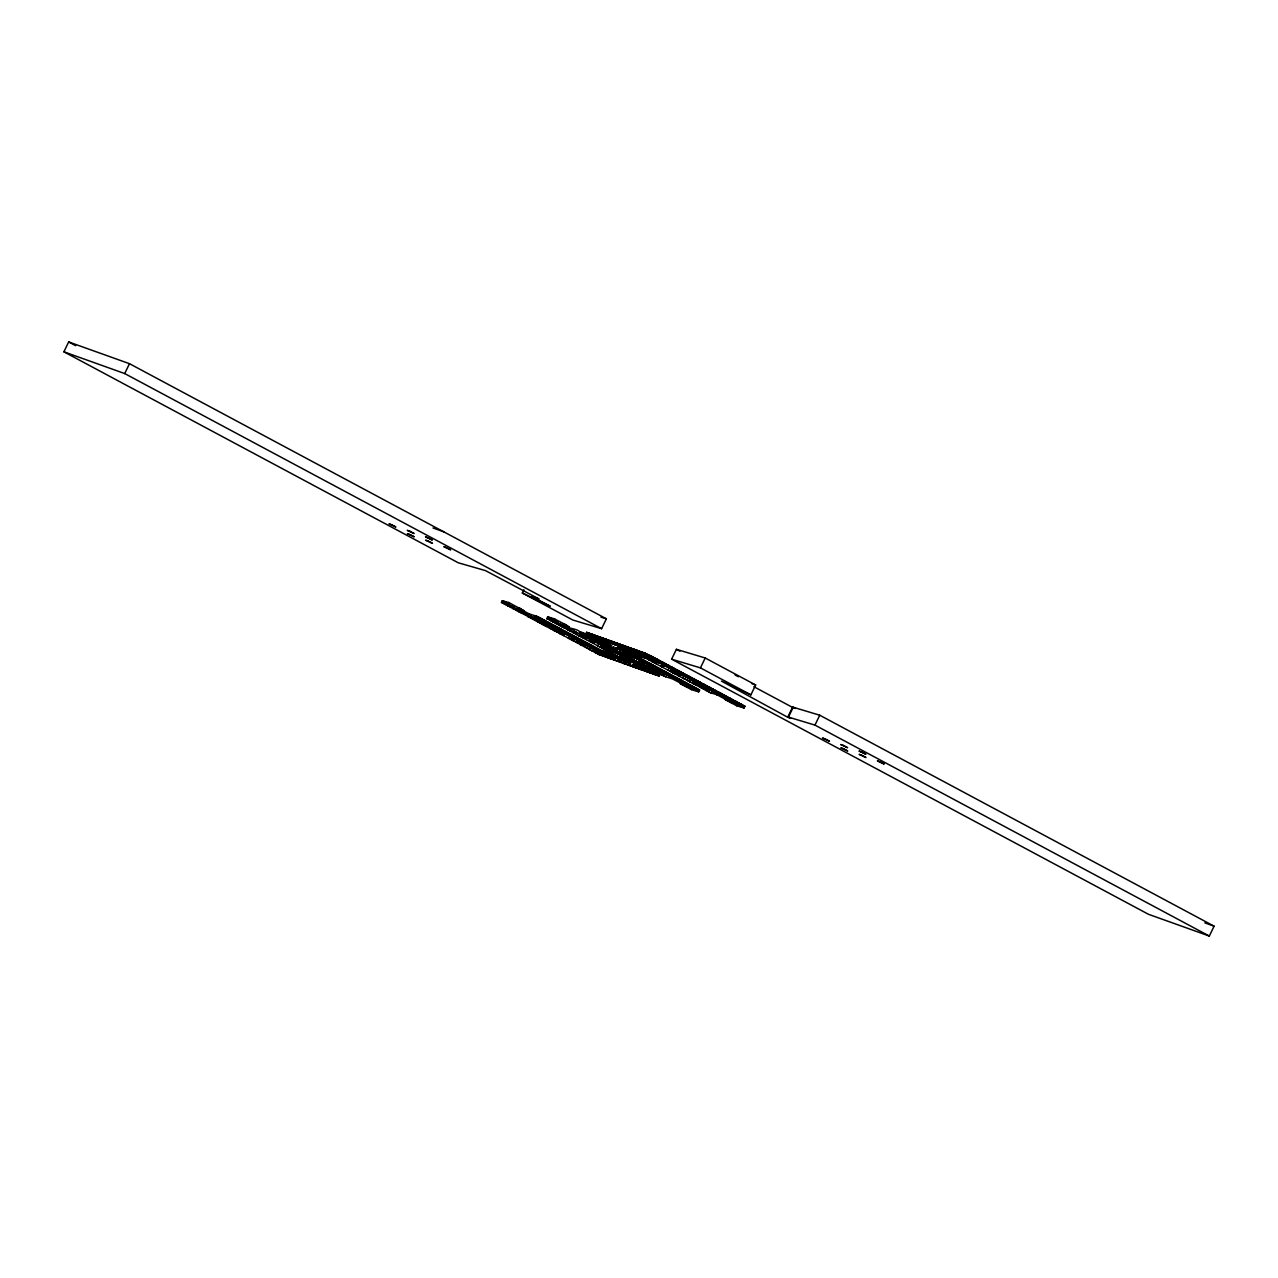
<?xml version="1.0" encoding="UTF-8"?>
<svg xmlns="http://www.w3.org/2000/svg" width="1278" height="1278" viewBox="0 0 1278 1278"><rect width="100%" height="100%" fill="white"/><g stroke="black" fill="none" stroke-linecap="round" stroke-linejoin="round"><path stroke-width="1.5" d="M522.335 593.008L550.243 606.251L531.904 596.427L539.044 598.983L485.512 570.627L458.259 562.783L63.9 351.817L68.677 341.945L129.477 363.687L606.379 618.808L601.603 628.68L572.784 620.006L522.335 593.008L523.916 589.717M63.9 351.817L124.701 373.559L129.477 363.687M502.302 600.66L506.184 602.561L505.225 602.21L504.379 603.951L505.337 604.302L501.471 602.401L502.302 600.66L503.276 600.995M512.015 605.676L511.168 607.417L508.74 606.299L507.286 605.516L509.315 602.689L508.309 604.462L502.158 602.593L502.989 600.852M501.471 602.401L502.43 602.737L503.181 600.916L509.155 602.721M503.883 603.52L504.73 601.778M504.379 603.951L505.832 604.734L506.679 602.992M505.832 604.734L506.791 605.085L507.638 603.344L509.091 604.111M508.74 606.299L509.587 604.558M516.871 608.44L516.024 610.181L516.983 610.533L513.117 608.632L513.948 606.89M516.024 610.181L518.453 611.315L519.763 608.488L521.36 609.063L520.529 610.804L518.916 610.245M521.36 609.063L520.338 608.52L519.491 610.261L520.529 610.804M602.321 652.93L603.152 651.189L604.606 651.956L603.775 653.697L604.734 654.048L601.347 652.579L602.194 650.837L603.647 651.62L537.639 616.651L528.948 613.791L527.67 616.427L528.645 616.763L518.932 611.747L519.779 610.005M520.402 612.529L521.232 610.788M521.36 612.865L522.654 610.261L523.884 610.708L523.037 612.45L521.807 612.002M527.67 616.427L530.098 617.546L530.945 615.804M538.214 619.702L537.383 621.443L534.955 620.309L530.594 617.977L531.424 616.236M533.006 619.095L533.853 617.354M523.037 612.45L516.759 609.462L528.118 615.533L534.603 617.498L535.434 615.756M534.603 617.498L535.69 615.772M534.843 617.514L535.833 618.041L536.68 616.3M534.955 620.309L535.801 618.568M535.833 618.041L536.808 618.392L537.639 616.651M537.287 618.824L538.134 617.082L539.092 617.434L538.262 619.175L537.287 618.824L541.169 620.725L542.016 618.983L541.041 618.648M538.741 619.606L539.588 617.865M537.383 621.443L536.409 621.092L537.862 621.875L538.709 620.134M539.715 619.958L540.562 618.201M544.045 622.817L543.198 624.559L540.786 623.424L539.332 622.658L540.163 620.916M539.332 622.658L540.29 622.993L541.137 621.252M541.169 620.725L540.211 620.389L541.664 621.156L542.511 619.415M540.786 623.424L541.616 621.683M541.664 621.156L542.623 621.507L543.469 619.766M545.994 624.031L545.147 625.773L546.121 626.108L542.239 624.207L543.086 622.466M552.703 624.878L553.662 625.214L552.815 626.955L548.949 625.054L549.78 623.313L550.754 623.664L549.907 625.405L546.025 623.504L546.872 621.763L547.831 622.098L547 623.84L543.118 621.939L544.077 622.29L544.923 620.549L543.965 620.197M544.572 622.721L545.418 620.98M546.824 618.616L547.671 616.875L548.629 617.226L547.783 618.967L546.824 618.616L550.706 620.517L551.537 618.776L547.671 616.875M545.546 623.073L546.377 621.332M547.591 618.792L548.438 617.05L554.396 618.856L553.55 620.597L547.783 618.967M544.652 625.341L545.498 623.584M548.278 619.399L549.125 617.657M545.147 625.773L546.601 626.539L547.447 624.798M547.479 624.271L548.326 622.53M554.956 620.773L553.486 619.99L552.655 621.731L553.614 622.082L549.732 620.181L550.578 618.44L551.537 618.776M548.454 624.622L549.3 622.881M548.502 625.453L549.955 623.92L549.109 625.661L547.575 624.958L549.109 625.661M550.403 625.837L551.233 624.095M553.039 620.309L554.572 618.824L553.55 620.597M546.601 626.539L549.524 628.105L550.355 626.364M551.361 626.188L552.208 624.447M555.69 629.048L554.86 630.789L550.978 628.888L551.936 629.223L552.783 627.482M552.655 621.731L555.067 622.865L555.914 621.108L557.368 621.891L556.409 621.555L555.563 623.297L559.444 625.198L560.275 623.456M552.815 626.955L551.856 626.619L553.31 627.402L554.157 625.645M553.31 627.402L554.269 627.738L555.115 625.996M557.639 630.262L556.793 632.003L557.767 632.338L553.885 630.437L554.732 628.696M557.016 624.063L557.863 622.322M554.364 630.358L562.08 633.121L552.911 629.575L554.364 630.358L555.211 628.616M564.349 631.108L565.307 631.444L564.477 633.185L560.595 631.284L561.441 629.543L562.4 629.894L561.553 631.636L557.687 629.734L558.518 627.993L559.492 628.329L558.646 630.07L554.764 628.169L555.738 628.52L556.569 626.779L555.611 626.428M556.218 628.952L557.064 627.21M556.313 631.572L557.144 629.83M557.192 629.303L558.023 627.562M559.444 625.198L558.47 624.846L559.924 625.629L560.77 623.888M559.141 630.517L559.972 628.776M560.099 630.853L560.946 629.111M556.793 632.003L559.221 633.121L560.068 631.38M566.106 626.571L565.148 626.22L564.301 627.961L565.259 628.313L561.393 626.412L562.352 626.747L563.199 625.006M564.429 633.712L563.582 635.454L561.17 634.335L559.716 633.553L560.547 631.811M564.157 626.364L565.004 624.622L566.617 625.198L565.771 626.939L564.157 626.364L568.295 628.568L569.125 626.827L562.847 623.856C565.291 629.367 581.602 628.201 579.845 633.616L573.359 631.667L562 625.597L562.927 625.932M553.725 620.565L564.397 626.268L565.243 624.527L566.617 625.198M564.397 626.268L565.579 624.654M561.17 634.335L562.016 632.594M562.048 632.067L562.895 630.326M563.007 632.418L563.854 630.677M562.128 634.687L562.975 632.945M564.301 627.961L566.713 629.096L567.56 627.354L569.014 628.121L568.055 627.786L567.208 629.527L571.09 631.428L570.116 631.076L570.962 629.335M564.477 633.185L563.502 632.85L564.956 633.632L565.803 631.891M564.956 633.632L565.93 633.968L566.761 632.227M566.41 634.399L567.256 632.658L568.231 633.009L567.384 634.751L566.41 634.399L570.292 636.316L571.138 634.559L570.164 634.223L569.333 635.965L573.199 637.866L574.046 636.124L573.087 635.773M568.662 630.31L569.509 628.568M569.637 630.645L570.467 628.904L571.937 629.687M567.879 635.182L568.71 633.441M568.838 635.533L569.684 633.792M572.209 638.041L571.362 639.783L572.32 640.134L568.454 638.233L569.285 636.492M570.787 636.748L571.633 635.006M573.359 631.667L574.205 629.926M570.867 639.351L571.713 637.61M571.745 637.083L572.592 635.342M576.793 632.45L575.947 634.192L576.921 634.543L573.039 632.642L573.998 632.977L574.844 631.236M573.199 637.866L572.24 637.514L573.694 638.297L574.541 636.556M571.362 639.783L572.816 640.566L573.662 638.824M573.694 638.297L574.669 638.649L575.499 636.907M572.816 640.566L573.79 640.917L574.621 639.176M584.733 642.003L585.691 642.355L584.861 644.096L580.979 642.195L581.825 640.454L582.784 640.805L581.937 642.546L578.071 640.629L578.902 638.888L579.877 639.24L579.03 640.981L575.148 639.08L576.122 639.431L576.969 637.69L575.995 637.339M573.79 640.917L575.723 642.131L576.57 640.39M576.618 639.863L577.448 638.121M591.347 640.246L590.516 641.987L591.474 642.339L578.854 635.757L579.701 634.016M576.202 642.035L585.388 645.582L576.202 642.035L577.049 640.294M577.576 640.198L578.423 638.457M579.845 633.616L581.202 634.271L582.033 632.53L583.008 632.866L584.461 633.648L583.615 635.39L582.656 635.038L586.538 636.955L587.369 635.214L586.41 634.862L585.564 636.604L589.446 638.505L590.292 636.764L589.318 636.412L588.471 638.153L589.446 638.505M581.282 636.875L582.129 635.134M581.202 634.271L582.161 634.607L583.008 632.866M579.525 641.412L580.372 639.671M580.484 641.764L581.33 640.022M584.11 635.821L584.957 634.08L590.116 636.364L589.158 636.029L590.452 633.664L591.41 634.016L590.58 635.757L589.605 635.406M590.644 647.738L589.797 649.48L587.385 648.361L580.1 644.463L580.947 642.722M583.231 638.089L584.078 636.348M588.04 633.073L587.081 632.722L586.235 634.463L587.209 634.815L585.739 634.032L586.586 632.29L589.973 633.76L589.126 635.501L588.168 635.15L589.014 633.409L589.973 633.76M585.068 636.172L585.915 634.431M584.19 638.441L585.036 636.7M582.433 642.978L583.279 641.236M585.739 634.032L586.714 634.383L587.56 632.642M583.407 643.313L584.238 641.572M586.139 639.655L586.985 637.914M587.017 637.387L587.864 635.645L593.024 637.93L592.065 637.578M583.918 644.799L584.765 643.058L586.219 643.84M589.477 633.329L588.519 632.977L587.672 634.719L588.647 635.07L589.477 633.329L591.906 634.447M586.73 635.741L589.813 636.859L588.966 638.601L579.797 635.054L587.513 637.818L588.359 636.077L595.947 639.479L594.973 639.144M588.663 635.597L589.493 633.84L590.963 634.623L589.989 634.287M587.992 637.722L588.823 635.981M584.861 644.096L583.886 643.761L585.34 644.527L586.187 642.786M590.947 634.112L590.101 635.853L591.059 636.188L588.647 635.07M585.436 647.147L586.283 645.406M585.34 644.527L586.314 644.879L587.161 643.138M590.612 636.795L591.442 635.054M587.513 637.818L589.941 638.936L590.771 637.195M592.385 634.367L591.538 636.109L593.966 637.227L594.925 637.578L595.772 635.837L592.385 634.367L593.343 634.703L592.497 636.444M591.299 639.447L590.452 641.189L588.918 640.47L590.372 638.952M589.845 640.965L590.676 639.224M591.57 637.147L592.864 634.799L593.839 635.134M593.471 646.684L594.43 647.035L593.599 648.777L589.717 646.876L590.564 645.134L591.522 645.47L590.676 647.211L586.81 645.31L587.768 645.662L588.615 643.92L587.64 643.569M589.941 638.936L590.899 639.288L591.746 637.546M588.263 646.093L589.094 644.352M587.385 648.361L588.215 646.62M593.471 636.795L594.302 635.054L595.276 635.39L594.43 637.131L593.471 636.795L596.858 638.265M589.222 646.428L590.069 644.687M601.634 640.518L600.804 642.259L601.762 642.594L595.149 639.527L596.107 639.879L595.26 641.62L591.394 639.719L592.353 640.07L593.2 638.329M593.966 637.227L594.797 635.486M592.848 640.502L593.695 638.76L598.855 641.045L597.88 640.693L599.622 637.211L598.168 636.428L597.321 638.169L600.708 639.639M594.781 640.693L594.558 642.658L593.008 641.939L593.855 640.198M593.807 640.837L594.653 639.096M595.404 637.482L596.235 635.741L597.209 636.093L596.363 637.834L595.404 637.482L598.791 638.952M590.516 641.987L592.928 643.106L593.775 641.364M594.478 640.406L593.008 641.939M589.797 649.48L588.838 649.144L590.292 649.911L591.139 648.17M591.171 647.642L592.018 645.901M595.883 637.914L596.73 636.172L597.689 636.524M592.129 647.994L592.976 646.253M595.26 641.62L594.302 641.284L595.756 642.051L596.602 640.31M597.816 638.601L598.663 636.859L599.622 637.211M600.596 637.562L601.555 637.898L599.142 636.779L598.296 638.521L597.321 638.169M596.475 650.853L595.628 652.595L591.746 650.694L592.72 651.045L593.551 649.304M595.756 642.051L596.73 642.403L597.561 640.661M593.599 648.777L592.625 648.425L594.078 649.208L594.925 647.467M597.209 642.834L598.056 641.093L599.031 641.444L598.184 643.185L597.209 642.834L601.091 644.735L601.938 642.994L600.964 642.658L600.133 644.4L603.999 646.301L604.845 644.559L603.887 644.208L610.501 647.275L609.542 646.924L610.373 645.182M593.2 651.476L594.046 649.735M599.254 638.856L600.101 637.115L601.059 637.466L603.488 638.585L602.641 640.326L599.254 638.856L600.229 639.208L601.059 637.466M594.078 649.208L595.053 649.543L595.899 647.802M598.679 643.617L599.51 641.875L604.67 644.16L603.711 643.808M598.408 652.068L597.577 653.809L598.535 654.16L594.653 652.259L595.5 650.518M592.928 643.106L597.784 645.885L598.631 644.144L597.737 643.617M602.641 640.326L601.187 639.559L602.034 637.818L605.421 639.288L604.446 638.936M600.309 641.828L601.155 640.086M602.689 651.269L601.842 653.01L602.801 653.362L595.548 649.991L596.506 650.326L597.353 648.585L596.379 648.25M599.638 643.952L600.484 642.211M601.682 639.99L602.529 638.249L603.488 638.585M597.002 650.758L597.832 649.016M601.187 639.559L602.162 639.895L602.992 638.153M597.96 651.109L598.807 649.368M597.082 653.377L597.928 651.636M603.967 646.828L603.12 648.569L599.254 646.668L600.213 647.003L601.059 645.262M600.708 647.435L601.539 645.694M601.587 645.166L602.433 643.425L607.593 645.709L608.44 643.968M604.925 638.84L603.967 638.505L603.12 640.246L604.079 640.582L604.925 638.84L607.354 639.974L606.507 641.716L605.532 641.364L606.379 639.623M603.216 643.377L604.063 641.636M599.414 651.892L600.261 650.151M602.545 645.518L603.392 643.777M606.012 641.284L606.858 639.543L605.884 639.192L605.053 640.933L608.44 642.403L607.465 642.051M597.577 653.809L599.031 654.592L599.877 652.85M600.388 652.227L601.219 650.486M605.916 648.042L605.069 649.783L606.044 650.119L602.162 648.218L603.008 646.476M605.165 644.591L606.012 642.85M601.315 653.106L600.468 654.847L599.51 654.496L602.896 655.965L603.727 654.224M603.999 646.301L603.04 645.949L604.494 646.732L605.341 644.991M607.945 641.971L608.791 640.23L607.817 639.879L606.986 641.62L610.373 643.09M604.494 646.732L605.468 647.067L606.299 645.326M604.127 651.524L603.28 653.266L606.667 654.735L605.692 654.4L606.539 652.643L604.127 651.524L605.58 652.307M608.903 642.307L609.75 640.566L610.724 640.917L609.878 642.658L608.903 642.307L612.29 643.777L613.136 642.035L611.683 641.268L610.836 643.01L614.223 644.479M604.238 653.617L605.085 651.876M618.28 651.604L619.239 651.956L612.625 648.889L613.584 649.224L612.737 650.965L610.325 649.847L608.871 649.064L609.702 647.323L610.676 647.674L609.83 649.416L605.948 647.515L606.922 647.85L607.753 646.109L606.794 645.773L613.408 648.825L614.255 647.083M609.398 642.754L610.245 641.013L611.203 641.348M607.593 655.614L606.746 657.355L605.788 657.004L603.36 655.886L604.206 654.144M608.088 646.157L608.919 644.416M607.401 648.281L608.248 646.54M607.625 655.087L608.472 653.346L606.044 652.211L605.213 653.953L608.6 655.422L609.43 653.681L607.977 652.914L607.146 654.655L610.533 656.125M608.376 648.633L609.223 646.892M605.069 649.783L607.497 650.901L608.344 649.16M606.171 654.304L607.018 652.563M611.331 643.441L612.178 641.7L613.136 642.035M611.747 651.157L610.9 652.898L611.858 653.234L607.993 651.333L608.823 649.591M613.264 644.128L614.111 642.387L615.069 642.738L612.641 641.604L611.811 643.345L610.836 643.01M612.769 643.697L613.616 641.955L614.574 642.291L617.002 643.425L616.156 645.166L612.769 643.697L613.728 644.032L614.574 642.291M610.325 649.847L611.156 648.106L616.331 650.39L615.357 650.039M608.951 653.25L608.104 654.991L607.146 654.655M609.446 652.115L610.277 650.374M608.072 655.518L607.226 657.259L610.612 658.729L611.459 656.988M610.405 652.467L611.251 650.71M611.283 650.198L612.13 648.441M610.996 656.029L611.97 656.381L612.801 654.64L615.229 655.758L613.775 654.975L612.929 656.716L614.383 657.499L613.424 657.148L610.996 656.029L611.842 654.288L613.296 655.071L612.45 656.812L611.491 656.461L609.063 655.342L609.91 653.601L611.363 654.368L609.91 653.601M613.296 646.748L612.45 648.489L613.408 648.825M614.702 644.384L615.549 642.642L618.935 644.112L617.961 643.761L617.114 645.502L618.089 645.853L614.702 644.384L616.156 645.166M609.558 655.774L610.405 654.032L607.977 652.914M615.197 644.815L616.028 643.074L617.002 643.425M615.661 644.735L616.507 642.994M612.274 651.061L603.088 647.515L613.232 651.397L614.079 649.655M610.9 652.898L612.354 653.665L613.2 651.924M614.878 649.607L615.708 647.866M613.232 651.397L614.191 651.748L615.038 650.007M611.922 656.908L611.092 658.649L614.478 660.119L615.309 658.362M618.44 643.681L617.466 643.329L616.635 645.071L617.593 645.422L618.44 643.681L620.852 644.799M612.05 658.985L612.897 657.243M619.526 646.109L620.373 644.368L619.399 644.016L618.568 645.757L621.955 647.227L620.98 646.892L621.827 645.15L622.785 645.486M613.424 657.148L614.271 655.406M619.415 652.339L618.568 654.08L614.686 652.179L615.661 652.531L616.491 650.79L615.533 650.438L622.146 653.505L622.993 651.764M619.99 655.39L619.143 657.132L613.807 654.448L614.782 654.799L615.613 653.058M616.811 650.821L617.657 649.08M619.015 646.732L618.169 648.473L616.236 647.77L617.705 648.553L618.536 646.812M612.929 656.716L613.887 657.068L614.734 655.326L617.162 656.445M616.14 652.962L616.986 651.221M622.035 649.847L618.648 648.377L619.495 646.636M614.351 658.026L613.504 659.767L614.478 660.119M617.705 648.553L618.664 648.904L619.51 647.163M617.114 653.314L617.961 651.572M620.453 646.987L619.606 648.729L618.648 648.377M621.459 646.796L622.306 645.055L621.332 644.719L620.485 646.46L623.872 647.93M616.188 656.093L615.357 657.851L616.316 658.186L613.887 657.068M620.054 657.483L619.207 659.224L620.181 659.576L616.795 658.106L617.625 656.365L615.708 655.662L614.862 657.403L615.82 657.755L617.562 654.272M627.849 654.528L627.019 656.285L627.977 656.62L621.364 653.553L622.322 653.905L621.475 655.646L617.609 653.745L618.44 652.004M623.872 649.496L623.025 651.237L619.159 649.336L620.118 649.687L620.964 647.93M620.613 650.119L621.459 648.377M619.734 652.387L620.565 650.646M621.06 649.496L621.907 647.754M622.418 647.147L623.265 645.406L624.223 645.741L623.392 647.483L622.418 647.147L625.805 648.617M619.063 654.528L619.894 652.77L625.07 655.071L625.9 653.33M618.121 656.796L617.274 658.537L618.248 658.873L615.82 657.755M617.753 658.442L618.6 656.7L620.597 657.914L619.638 657.563L620.469 655.822M621.571 650.454L622.881 648.106M620.022 654.863L620.868 653.122M621.539 649.416L620.581 649.064L623.968 650.534L622.514 649.751L623.344 648.01M615.916 660.375L614.942 660.023L617.37 661.141L618.217 659.4M619.686 659.129L620.533 657.387L619.558 657.052L618.728 658.793L621.14 659.911L622.114 660.263L622.945 658.521M618.68 659.32L617.833 661.061L616.875 660.71L620.261 662.18M624.351 647.834L625.198 646.093L626.156 646.444L625.309 648.186L624.351 647.834L627.738 649.304L628.584 647.563L627.131 646.78L626.284 648.521L629.671 649.991L630.517 648.25L627.131 646.78M619.175 659.752L618.328 661.493L617.37 661.141M624.846 648.265L625.693 646.524L626.651 646.876M623.025 651.237L622.066 650.885L623.52 651.668L624.367 649.927L626.779 651.061L625.948 652.802L624.974 652.451L628.856 654.352L630.597 650.869M621.475 655.646L620.517 655.294L621.971 656.077L622.817 654.336M624.031 660.95L620.645 659.48L621.491 657.739L622.466 658.09M623.52 651.668L624.495 652.02L625.773 649.144M624.431 650.454L625.405 650.79L626.252 649.048M621.14 659.911L621.987 658.17L619.558 657.052M621.971 656.077L622.929 656.429L623.776 654.687M622.897 656.956L621.619 659.831L620.645 659.48M624.942 652.978L624.095 654.719L625.07 655.071M626.779 648.952L627.61 647.211L628.584 647.563M624.926 650.885L625.9 651.221L626.731 649.48M627.402 661.892L626.444 661.557L629.83 663.026L622.546 659.129L623.392 657.387M624.575 654.624L632.29 657.387L623.121 653.857L624.575 654.624L625.421 652.882M627.21 649.4L626.364 651.141L630.725 652.946L631.683 653.298L632.53 651.556M628.089 647.131L627.242 648.873L626.284 648.521M619.766 661.748L618.808 661.397L621.22 662.531L622.066 660.79M625.964 661.637L622.578 660.167L623.424 658.426M634.639 657.994L633.808 659.736L627.178 656.668L628.153 657.02L627.306 658.761L623.424 656.86L624.399 657.196L625.23 655.454L624.271 655.119L630.885 658.186L629.926 657.835L630.773 656.093M628.217 649.208L629.048 647.467L630.022 647.818L632.434 648.936L631.604 650.678L628.217 649.208L629.175 649.559L630.022 647.818M626.428 653.234L627.274 651.492M624.878 657.643L625.725 655.886M628.696 649.655L629.543 647.914L630.517 648.25M623.999 659.911L624.846 658.154M627.402 653.569L628.249 651.828M627.897 662.323L624.511 660.854L625.805 658.505M625.853 657.978L626.683 656.237M637.466 656.94L638.441 657.291L637.594 659.033L633.712 657.132L634.559 655.39L635.517 655.726L634.687 657.467L630.805 655.566L631.651 653.825L632.61 654.176L631.763 655.918L627.897 654.016L629.623 650.518M630.15 649.911L630.981 648.17L634.367 649.639L633.409 649.288L632.562 651.029L633.537 651.381L630.15 649.911L631.604 650.678M625.006 661.301L625.853 659.56L624.383 658.777L623.552 660.518L622.578 660.167M629.255 652.179L630.102 650.438M623.153 663.218L624.127 663.57L624.958 661.828M630.629 650.342L631.476 648.601L632.434 648.936M631.108 650.246L631.955 648.505M629.351 654.783L630.198 653.042L631.156 653.393L699.593 690.008L698.746 691.749C696.622 692.261 700.727 687.756 698.012 691.622L691.526 689.673L680.168 683.602L686.446 686.574L687.292 684.832M634.463 652.243L633.616 653.985L632.642 653.649L630.23 652.515L631.076 650.774M625.932 662.164L625.086 663.905L626.06 664.256L626.891 662.515M624.591 663.474L625.565 663.825L626.412 662.084M627.306 658.761L626.332 658.41L627.802 659.192L628.632 657.451M630.31 655.135L631.156 653.393M629.431 657.403L630.278 655.662M627.802 659.192L628.76 659.544L629.607 657.803M633.872 649.192L632.914 648.857L632.067 650.598L633.041 650.949L633.872 649.192L636.3 650.326M629.255 659.975L630.102 658.234L631.06 658.569L630.214 660.311L629.255 659.975L633.137 661.876L633.968 660.135M632.642 653.649L633.489 651.908M634.974 651.636L635.805 649.895L634.846 649.543L634 651.285L637.387 652.754L636.428 652.403L637.259 650.662L638.233 651.013M633.968 651.812L633.121 653.553L632.163 653.202L635.549 654.671L636.38 652.93M627.019 664.592L627.977 664.943L628.824 663.202M631.38 658.617L632.227 656.876M632.259 656.349L633.105 654.608M635.342 649.975L634.495 651.716L635.454 652.068L633.041 650.949M632.69 664.576L631.843 666.317L630.885 665.982L628.456 664.848L629.303 663.106M630.709 660.758L631.556 659.017L636.716 661.301L635.741 660.95M636.859 652.85L636.013 654.592L637.482 655.374L634.096 653.905L634.926 652.163M626.524 664.161L628.952 665.295L629.798 663.554M633.233 656.684L634.064 654.943M630.262 663.458L629.415 665.199L628.456 664.848M631.667 661.093L632.514 659.352M636.891 652.323L637.738 650.582L636.779 650.23L635.933 651.972L639.319 653.441M630.757 663.889L629.91 665.63L628.952 665.295M635.166 657.898L636.013 656.157M636.508 655.023L637.355 653.282M637.866 652.675L638.712 650.917L639.671 651.269L638.824 653.01L637.866 652.675L641.252 654.128M633.137 661.876L632.163 661.525L633.616 662.308L634.463 660.566L639.623 662.851L638.665 662.515L639.511 660.774M638.361 653.106L639.192 651.365L640.166 651.7M636.54 665.966L635.709 667.707L634.735 667.356L632.322 666.237L633.153 664.496M636.14 658.25L636.987 656.509M631.348 665.886L630.389 665.55L632.802 666.669L633.648 664.927M633.616 662.308L634.591 662.659L635.422 660.918M639.799 653.362L640.629 651.62L644.016 653.09L643.058 652.739L642.211 654.48L639.799 653.362L640.757 653.697L641.604 651.956M638.441 655.71L639.399 656.061L640.246 654.32M640.278 653.793L641.125 652.052L642.099 652.387L640.629 651.62M635.07 663.09L636.045 663.426L636.891 661.684L635.917 661.349L642.546 664.416L641.572 664.065L642.419 662.323M637.594 659.033L636.636 658.681L638.089 659.464L638.92 657.723M640.725 654.224L639.879 655.965L643.265 657.435L644.112 655.694M634.735 667.356L635.581 665.614M635.565 663.522L626.396 659.975L636.54 663.873L637.371 662.132M641.205 654.655L640.374 656.397L641.332 656.748L637.946 655.279M638.089 659.464L639.048 659.799L639.895 658.058M641.732 654.048L642.562 652.307L645.949 653.777L644.991 653.425L644.144 655.167L641.732 654.048L642.69 654.4L643.537 652.643M636.54 663.873L637.498 664.209L638.345 662.467M637.019 665.87L636.172 667.611L639.559 669.081L640.406 667.34M639.543 660.247L640.39 658.505L641.348 658.841L640.502 660.582L639.543 660.247L643.425 662.148L644.256 660.406L643.297 660.055M637.994 664.64L638.824 662.899L639.799 663.25L638.952 664.991L637.994 664.64L641.86 666.557L642.706 664.8L641.748 664.464L640.901 666.205L644.783 668.106L645.614 666.365L644.655 666.014L651.269 669.081L652.115 667.34M646.045 655.933L643.649 654.735L644.495 652.994L651.764 656.365L650.917 658.106L649.959 657.771L653.825 659.672L654.671 657.93L650.79 656.029L651.764 656.365M640.997 661.014L641.844 659.272M639.447 665.423L640.294 663.681L645.454 665.966L644.479 665.63M643.649 654.735L644.623 655.087L645.454 653.346M644.575 655.614L643.745 657.355L650.039 660.375L649.08 660.039L649.911 658.298M639.447 667.004L638.601 668.745L639.559 669.081M641.077 663.633L641.923 661.892M641.955 661.365L642.802 659.624M638.105 668.298L639.08 668.65L639.911 666.908M640.406 665.774L641.252 664.033M645.071 656.045L644.224 657.787L645.198 658.122L641.812 656.668M644.623 655.087L646.077 655.854L646.924 654.112M640.885 667.26L640.038 669.001L643.425 670.471L642.467 670.119L643.297 668.378M643.425 662.148L642.451 661.796L643.904 662.579L644.751 660.838M646.077 655.854L647.035 656.205L647.882 654.464M643.026 664.848L643.872 663.106M642.355 666.988L643.201 665.247L648.361 667.531L647.403 667.18M643.904 662.579L644.879 662.931L645.709 661.173M644 665.183L644.831 663.442M643.329 667.324L644.16 665.582M647.035 656.205L648.489 656.988L649.336 655.247M641.971 669.688L642.93 670.023L643.777 668.282M654.943 666.285L655.918 666.637L655.071 668.378L651.189 666.477L652.036 664.736L652.994 665.071L652.163 666.812L648.281 664.911L649.128 663.17L650.087 663.522L649.24 665.263L645.358 663.362L646.333 663.697L647.179 661.956L646.205 661.621M648.489 656.988L649.464 657.323L650.31 655.582M645.949 666.397L646.78 664.656M646.828 664.129L647.658 662.387M644.783 668.106L643.808 667.755L645.262 668.538L646.109 666.796M646.412 666.317L655.598 669.848L646.412 666.317L647.259 664.576M647.786 664.48L648.633 662.739M645.342 670.63L646.301 670.982L633.696 664.4L645.342 670.63L647.083 667.148M651.413 658.537L652.259 656.796M644.863 670.726L643.904 670.375L646.317 671.493L647.163 669.752M652.371 658.889L653.218 657.148M647.642 669.672L646.796 671.413L645.821 671.062L649.208 672.532L650.055 670.79M649.08 660.039L651.492 661.157L652.339 659.416M660.854 672.02L660.007 673.762L653.393 670.694L654.352 671.046L653.521 672.787L649.639 670.886L650.486 669.129L651.445 669.48L650.598 671.222L646.732 669.321L647.69 669.672L648.537 667.931M649.735 665.694L650.582 663.953M662.531 664.864L661.684 666.605L659.272 665.487L651.988 661.589L652.834 659.847M648.186 670.103L649.032 668.362L654.192 670.646L653.218 670.295L654.064 668.554M650.694 666.046L651.54 664.288M649.144 670.439L649.991 668.698M653.825 659.672L652.866 659.32L654.32 660.103L655.167 658.362L657.579 659.48L656.748 661.221L655.774 660.886L659.656 662.787L660.502 661.045L656.62 659.144L657.579 659.48M651.157 667.004L650.31 668.745L651.269 669.081M653.441 662.371L654.288 660.63M654.32 660.103L655.294 660.454L656.125 658.697M654.4 662.707L655.247 660.966M651.109 668.522L653.489 665.503M648.729 672.1L647.754 671.749L650.183 672.883L651.029 671.142M651.093 671.653L651.94 669.912L657.1 672.196L656.141 671.861M650.183 672.883L651.141 673.218L649.687 672.452L650.662 672.787L651.492 671.046M653.617 667.595L654.448 665.854M652.068 672.004L652.898 670.263M657.227 661.653L658.074 659.911M654.144 669.081L654.975 667.34L656.429 668.106M656.349 663.921L657.196 662.18M659.176 662.867L650.007 659.336L657.723 662.1L658.569 660.359L663.41 662.595L662.563 664.336L661.605 664.001L665.487 665.902L666.317 664.161L662.451 662.26L663.41 662.595M658.202 662.004L659.049 660.263M652.115 673.57L653.074 673.921L653.921 672.18M655.071 668.378L654.096 668.027L655.566 668.809L656.397 667.068M654.4 672.084L653.553 673.826L656.94 675.295L657.787 673.554L656.812 673.202L655.965 674.944L656.94 675.295M653.521 672.787L652.547 672.436L654.001 673.218L654.847 671.477M654.879 672.516L654.048 674.257L655.007 674.608L651.62 673.139M655.646 671.429L656.493 669.688M655.566 668.809L656.525 669.161L657.371 667.42M654.512 674.177L655.358 672.436M654.001 673.218L654.975 673.554L655.822 671.813M657.723 662.1L660.151 663.218L660.982 661.477M666.589 672.516L667.563 672.867L666.717 674.608L662.835 672.707L663.681 670.966L664.64 671.301L663.809 673.043L659.927 671.142L660.774 669.4L661.732 669.752L660.886 671.493L657.02 669.592L657.978 669.928L658.825 668.186L657.851 667.851M660.151 663.218L661.109 663.57L661.956 661.812M660.183 674.161L659.336 675.902L655.47 674.001L656.429 674.337L657.275 672.595L656.301 672.244L662.931 675.311L663.761 673.57M658.474 670.375L659.32 668.618M655.486 674.512L656.445 674.864L657.291 673.123L656.317 672.771L658.745 673.905M657.595 672.643L658.442 670.886L659.927 671.685L658.378 670.966M671.269 669.544L670.423 671.285L668.011 670.167L660.726 666.269L661.573 664.528M656.924 674.768L657.755 673.027M659.432 670.71L660.279 668.969M657.882 675.119L658.729 673.378M663.058 664.768L663.905 663.026M664.017 665.119L664.864 663.378M656.445 674.864L658.873 675.982L659.704 674.241M663.138 667.388L663.985 665.646M660.502 674.193L661.349 672.452M661.381 671.924L662.228 670.183M662.355 672.276L663.186 670.535M665.487 665.902L664.512 665.55L665.966 666.333L666.812 664.592L667.771 664.943L669.241 665.71L668.394 667.451L667.42 667.116L668.266 665.375L669.241 665.71M665.966 666.333L666.94 666.685L667.771 664.943M664.304 673.49L665.135 671.749M662.931 675.311L661.956 674.976L663.41 675.758L664.256 674.017M671.621 659.192L676.397 649.32L705.216 657.994L755.665 684.992L750.889 694.865L721.447 681.094L787.711 717.262L790.747 718.348L788.462 717.118L793.223 707.245L819.741 715.217L1214.1 926.183L1209.323 936.055L1148.523 914.313L671.621 659.192L700.44 667.883L750.889 694.865M665.263 673.826L666.11 672.084M667.42 667.116L668.889 667.899L669.72 666.142L670.694 666.493L672.148 667.276L671.301 669.017L670.343 668.666L671.19 666.924L672.148 667.276M668.011 670.167L668.841 668.41M663.41 675.758L665.566 676.733L666.589 675.056M668.889 667.899L669.848 668.234L670.694 666.493M666.717 674.608L665.758 674.257L667.212 675.04L668.059 673.298M667.212 675.04L668.17 675.391L669.017 673.65M668.666 675.822L669.512 674.081L670.471 674.417L669.624 676.158L668.666 675.822L672.548 677.723L673.378 675.982L672.42 675.631L671.573 677.372L675.455 679.289L676.302 677.532L675.327 677.196M670.343 668.666L671.797 669.448L672.643 667.707L673.602 668.059L675.056 668.825L674.225 670.567L673.25 670.231L677.132 672.132L677.979 670.391L674.097 668.49L675.056 668.825M670.423 671.285L669.464 670.934L670.918 671.717L671.765 669.976M671.797 669.448L672.755 669.8L673.602 668.059M670.119 676.605L670.966 674.864M677.084 672.659L676.254 674.401L673.826 673.282L672.372 672.5L673.218 670.758M671.094 676.941L671.924 675.199M672.372 672.5L673.33 672.835L674.177 671.094M674.704 671.014L675.551 669.273M675.679 671.349L676.509 669.608M673.027 678.155L673.873 676.413M679.033 673.873L678.203 675.615L679.161 675.95L675.279 674.049L676.126 672.308M674.001 678.506L674.848 676.765M677.132 672.132L676.158 671.781L677.628 672.563L678.458 670.822L680.886 671.94L680.04 673.682L679.081 673.346L679.912 671.605L680.886 671.94M677.628 672.563L678.586 672.915L679.433 671.174M677.707 675.183L678.554 673.442M675.455 679.289L674.496 678.938L675.95 679.72L676.781 677.979M675.95 679.72L676.909 680.056L677.755 678.314M679.081 673.346L680.535 674.129L681.382 672.388L682.34 672.723L683.794 673.506L682.947 675.247L681.989 674.896L682.835 673.155M678.203 675.615L679.656 676.397L680.503 674.656M695.711 688.107L696.686 688.443L695.839 690.184L691.957 688.283L692.804 686.542L693.778 686.893L692.932 688.634L689.05 686.733L689.896 684.976L690.855 685.327L690.024 687.069L686.142 685.168L686.989 683.426L687.947 683.778L687.101 685.519L683.235 683.602L684.065 681.861L685.04 682.212L684.193 683.954L680.311 682.053L681.158 680.311L682.117 680.647L681.286 682.404L677.404 680.487L678.362 680.839L679.209 679.097L678.251 678.746M680.535 674.129L681.494 674.464L682.34 672.723M678.858 681.27L679.704 679.529M679.816 681.621L680.663 679.88M682.484 675.343L673.298 671.797L683.442 675.679L684.289 673.937L685.248 674.289L686.701 675.056L685.871 676.813L684.896 676.461L688.778 678.362L689.625 676.621L685.743 674.72L686.701 675.056M679.656 676.397L682.564 677.947L683.41 676.206M683.442 675.679L684.417 676.03L685.248 674.289M681.765 682.835L682.612 681.094M682.74 683.171L683.586 681.43M687.772 678.538L686.941 680.279L687.899 680.631L684.018 678.73L684.992 679.081L685.823 677.324M686.366 677.244L687.197 675.503M687.324 677.58L688.171 675.838M684.688 684.385L685.519 682.644M688.65 676.27L692.532 678.187L691.686 679.928L687.82 678.011L688.65 676.27L689.625 676.621M686.494 682.995L685.216 686.142L686.446 686.574M689.273 678.794L690.12 677.052M690.232 679.145L691.078 677.404M686.941 680.279L689.353 681.414L690.2 679.672M687.596 685.951L688.443 684.209M691.574 677.835L695.44 679.736L694.609 681.478L690.727 679.576L691.574 677.835L692.532 678.187M693.603 681.653L692.756 683.395L693.73 683.746L689.848 681.845L690.695 680.104M688.554 686.286L689.401 684.545M692.181 680.359L693.027 678.618M693.155 680.695L693.986 678.953M692.261 682.963L693.107 681.222M690.503 687.5L691.35 685.759M694.481 679.385L698.363 681.302L697.516 683.043L693.635 681.126L694.481 679.385L695.44 679.736M700.44 667.883L705.216 657.994M691.478 687.852L692.309 686.11M695.088 681.909L695.935 680.168M691.526 689.673L692.356 687.931M692.756 683.395L694.21 684.177L695.056 682.436M696.063 682.26L696.909 680.519M694.21 684.177L695.184 684.529L696.254 682.42M693.427 689.066L694.258 687.324M696.031 684.385L696.957 684.88L695.424 684.161L696.877 682.644M696.35 684.657L697.453 682.516M694.385 689.401L695.232 687.66M702.341 686.334L701.494 688.075L702.469 688.427L695.679 684.96L696.638 685.312L697.484 683.57M697.516 683.043L696.558 682.692L698.012 683.474L698.842 681.733L699.817 682.069L701.271 682.851L700.424 684.593L699.465 684.257L700.312 682.5L701.271 682.851M698.012 683.474L698.97 683.81L699.817 682.069M695.839 690.184L694.881 689.848L696.334 690.615L697.181 688.874M696.334 690.615L697.293 690.967L698.139 689.225M699.465 684.257L700.919 685.024L701.766 683.283L702.724 683.634L704.178 684.417L703.347 686.158L702.373 685.807L706.255 687.708L707.101 685.966L703.219 684.065L704.178 684.417M700.919 685.024L701.878 685.375L702.724 683.634M703.827 686.59L704.673 684.848M705.775 687.804L696.606 684.257L704.322 687.021L705.168 685.28L700.536 683.618M704.801 686.925L705.648 685.184M701.494 688.075L703.922 689.193L704.753 687.452M703.922 689.193L705.871 690.408L706.702 688.666M704.322 687.021L706.75 688.139L707.581 686.398L708.555 686.749L710.009 687.532L709.162 689.273L708.204 688.922L712.086 690.823L712.916 689.082L709.05 687.181L710.009 687.532M706.75 688.139L707.708 688.491L708.555 686.749M705.871 690.408L706.83 690.759L707.677 689.018M709.657 689.705L710.504 687.963M706.83 690.759L708.779 691.973L709.625 690.232M710.616 690.04L711.463 688.299M711.958 688.746L715.84 690.647L714.993 692.388L711.111 690.487L711.958 688.746L712.916 689.082M712.038 691.35L711.191 693.091L711.846 691.19M712.565 691.254L713.412 689.513M713.539 691.606L714.37 689.864M714.993 692.388L714.019 692.037L715.488 692.82L716.319 691.078L718.747 692.197L717.901 693.938L716.942 693.603L720.808 695.504L721.655 693.762L717.773 691.861L718.747 692.197M715.488 692.82L716.447 693.171L717.293 691.414M716.958 694.721L717.98 692.948L716.958 694.721L710.999 692.932M718.396 694.369L719.242 692.628M719.354 694.721L720.201 692.98M720.696 693.411L724.578 695.312L723.731 697.053L719.849 695.152L720.696 693.411L721.655 693.762M721.303 695.935L722.15 694.194M722.278 696.286L723.108 694.545M723.604 694.976L727.486 696.877L726.639 698.619L722.757 696.718L723.604 694.976L724.578 695.312M724.227 697.484L725.057 695.743M725.185 697.836L726.032 696.095M744.115 707.964L740.234 706.063L741.08 704.322L744.962 706.223L744.115 707.964L736.767 705.807L725.409 699.721L726.255 697.98L727.182 698.315M726.639 698.619L725.68 698.267L727.134 699.05L727.981 697.309L730.393 698.427L729.546 700.168L728.588 699.833L732.47 701.734L733.3 699.993L729.434 698.092L730.393 698.427M727.134 699.05L728.093 699.401L728.939 697.66M730.042 700.616L730.888 698.858M731.016 700.951L731.847 699.21M732.342 699.641L736.224 701.542L735.377 703.283L731.495 701.382L732.342 699.641L733.3 699.993M732.949 702.165L733.796 700.424M733.923 702.517L734.77 700.775M735.249 701.207L739.131 703.108L738.285 704.849L734.419 702.948L735.249 701.207L736.224 701.542M735.872 703.731L736.719 701.989M736.831 704.066L737.678 702.325M736.767 705.807L738.173 702.756L739.131 703.108M738.285 704.849L737.326 704.497L738.78 705.28L739.627 703.539L742.039 704.657L741.208 706.399L740.234 706.063M738.78 705.28L739.754 705.632L740.585 703.89M741.687 706.846L742.534 705.105M742.662 707.181L743.508 705.44M743.988 705.871C742.63 710.217 743.333 704.801 744.962 706.223M787.711 717.262L792.488 707.373L795.523 708.459L793.223 707.245M788.462 717.118L814.965 725.105L819.741 715.217M600.979 617.178L606.379 618.808M671.717 678.586L665.566 676.733M739.227 704.545L744.1 706.015M433.002 527.974L443.786 531.824M751.927 683.65L755.665 684.992M520.338 608.52L519.156 610.133L508.484 604.43M598.168 636.428L599.142 636.779M611.683 641.268L612.641 641.604M609.271 640.661L605.884 639.192M624.718 646.189L621.332 644.719M569.125 626.827L567.895 626.396L567.065 628.137L568.295 628.568M589.493 633.84L586.586 632.29M601.075 637.994L600.117 637.642L603.44 639.431M549.732 620.181L550.706 620.517M654.671 657.93L653.713 657.579L655.167 658.362M507.286 605.516L508.261 605.852L506.791 605.085M511.168 607.417L510.194 607.066L514.076 608.983L513.117 608.632M555.563 623.297L556.521 623.632L555.067 622.865M584.461 633.648L583.503 633.297L584.957 634.08M524.156 612.338L525.114 612.689M592.034 636.54L592.992 636.875L590.58 635.757M603.615 640.677L604.574 641.029L602.162 639.895M619.047 646.205L620.022 646.54L617.593 645.422M642.211 654.48L643.185 654.831M644.144 655.167L645.102 655.518M660.502 661.045L659.528 660.694L658.697 662.435L659.656 662.787M526.568 613.472L525.609 613.12L528.022 614.239M656.94 660.023L660.023 661.125M559.924 625.629L562.352 626.747M575.34 631.683L576.298 632.019M666.317 664.161L665.359 663.809L666.812 664.592M518.932 611.747L519.906 612.098L518.453 611.315M567.208 629.527L568.183 629.862L566.713 629.096M585.564 636.604L586.538 636.955M590.34 638.201L590.66 638.489M617.673 648.026L616.715 647.69L620.102 649.16M622.514 649.751L625.9 651.221M630.23 652.515L631.188 652.866M634.096 653.905L635.054 654.24M636.013 654.592L639.399 656.061M626.859 651.572L627.817 651.924L625.405 650.79M628.728 652.259L629.75 652.611M642.307 657.1L643.265 657.435M677.979 670.391L677.005 670.039L678.458 670.822M530.594 617.977L531.552 618.328L530.098 617.546M546.025 623.504L547 623.84M606.619 645.374L607.593 645.709M651.988 661.589L652.946 661.94L651.492 661.157M548.949 625.054L549.907 625.405M578.854 635.757L579.829 636.109L575.947 634.192M539.971 622.242L540.29 622.514M544.077 623.712L544.396 623.984M589.509 639.943L589.813 640.23M593.599 641.412L593.919 641.684M677.228 671.158L683.794 673.506M537.862 621.875L540.29 622.993M627.897 654.016L628.856 654.352M600.133 644.4L601.091 644.735M544.109 624.447L544.412 624.718M548.214 625.916L548.518 626.188M630.805 655.566L631.763 655.918M660.726 666.269L661.684 666.605M542.239 624.207L543.198 624.559M557.687 629.734L558.646 630.07M633.712 657.132L634.687 657.467M560.595 631.284L561.553 631.636M621.188 653.154L622.146 653.505M608.871 649.064L609.83 649.416M549.524 628.105L551.936 629.223M670.918 671.717L673.33 672.835M698.363 681.302L697.389 680.95L698.842 681.733M611.779 650.63L612.737 650.965M687.82 678.011L688.778 678.362M597.784 645.885L600.213 647.003M553.885 630.437L554.86 630.789M569.333 635.965L570.292 636.316M675.279 674.049L676.254 674.401M690.727 679.576L691.686 679.928M602.162 648.218L603.12 648.569M617.609 653.745L618.568 654.08M632.834 659.4L633.808 659.736M648.281 664.911L649.24 665.263M693.635 681.126L694.609 681.478M707.101 685.966L706.127 685.631L707.581 686.398M559.716 633.553L560.675 633.904L559.221 633.121M700.44 683.842L705.089 685.567M651.189 666.477L652.163 666.812M660.151 669.72L659.831 669.448M563.582 635.454L562.624 635.118L569.413 638.585L568.454 638.233M578.071 640.629L579.03 640.981M607.993 651.333L608.951 651.684L607.497 650.901M682.564 677.947L684.992 679.081M663.346 671.429L664.272 671.924M580.979 642.195L581.937 642.546M612.354 653.665L614.782 654.799M715.84 690.647L714.865 690.296L716.319 691.078M659.927 671.142L660.886 671.493M689.848 681.845L690.807 682.196L689.353 681.414M705.296 687.372L706.255 687.708M597.848 649.543L596.89 649.192L603.551 652.754M606.044 652.211L607.513 652.994M650.79 668.25L651.716 668.745M654.895 669.72L655.199 669.991M662.835 672.707L663.809 673.043M700.136 685.855L700.456 686.126M704.242 687.308L704.561 687.596M589.717 646.876L590.676 647.211M575.723 642.131L581.059 644.815L580.1 644.463M654.911 670.455L655.231 670.742M659.017 671.924L659.336 672.196M704.258 688.059L704.577 688.331M708.363 689.529L708.683 689.8M711.111 690.487L712.086 690.823M622.546 659.129L623.504 659.464L619.638 657.563M727.486 696.877L726.511 696.526L727.981 697.309M640.901 666.205L641.86 666.557M671.573 677.372L672.548 677.723M609.063 655.342L610.037 655.678L610.884 653.937L613.296 655.071M624.511 660.854L625.469 661.205M659.049 673.41L660.007 673.762M719.849 695.152L720.808 695.504M645.262 668.538L647.69 669.672M671.893 678.554L683.938 684.944L682.324 684.369M683.395 682.532L684.768 683.203L683.171 682.628M716.447 694.449L731.703 702.708L730.473 702.261M722.757 696.718L723.731 697.053M649.639 670.886L650.598 671.222M708.779 691.973L711.191 693.091M590.292 649.911L592.72 651.045M680.311 682.053L681.286 682.404M731.304 700.52L732.534 700.967M683.235 683.602L684.193 683.954M741.08 704.322L742.039 704.657M594.653 652.259L595.628 652.595M686.142 685.168L687.101 685.519M698.635 689.657L699.593 690.008M731.495 701.382L732.47 701.734M602.401 655.534L601.427 655.199L604.813 656.668M603.36 655.886L604.334 656.221M609.159 657.946L612.545 659.416L611.571 659.081M613.009 659.336L616.395 660.806M622.674 662.787L626.06 664.256M632.322 666.237L633.281 666.573M659.336 675.902L657.403 675.199L658.873 675.982M599.031 654.592L600.964 655.279M607.721 657.691L608.679 658.042L605.293 656.572L606.746 657.355M609.638 658.394L610.612 658.729M621.22 662.531L624.127 663.57M632.802 666.669L633.776 667.02M636.668 668.043L637.642 668.394L634.255 666.924L635.709 667.707M640.534 669.432L641.492 669.768L639.08 668.65M645.358 671.158L642.93 670.023M646.317 671.493L647.291 671.845M689.05 686.733L690.024 687.069M725.409 699.721L726.335 700.056M734.419 702.948L735.377 703.283M691.957 688.283L692.932 688.634M1204.882 922.876L1214.1 926.183M735.042 674.944L738.38 676.733M753.844 686.701L792.488 707.373M676.397 649.32L679.912 651.205M814.965 725.105L1209.323 936.055M68.677 341.945L75.706 345.699M124.701 373.559L601.603 628.68M668.266 665.375L669.72 666.142M671.19 666.924L672.643 667.707M679.912 671.605L681.382 672.388M681.861 672.819L684.289 673.937M700.312 682.5L701.766 683.283M738.173 702.756L739.627 703.539M704.466 685.359L705.392 685.855M719.498 693.762L724.067 696.206M638.712 650.917L641.125 652.052M700.983 684.113L701.91 684.609M636.779 650.23L639.192 651.365M634.846 649.543L637.259 650.662M638.728 651.445L643.713 654.112M649.464 657.323L650.917 658.106M655.294 660.454L656.748 661.221M661.109 663.57L662.563 664.336M666.94 666.685L668.394 667.451M669.848 668.234L671.301 669.017M672.755 669.8L674.225 670.567M678.586 672.915L680.04 673.682M681.494 674.464L682.947 675.247M684.417 676.03L685.871 676.813M698.97 683.81L700.424 684.593M701.878 685.375L703.347 686.158M707.708 688.491L709.162 689.273M716.447 693.171L717.901 693.938M728.093 699.401L729.546 700.168M739.754 705.632L741.208 706.399M625.198 646.093L627.61 647.211M623.265 645.406L625.693 646.524M619.399 644.016L621.827 645.15M695.184 684.529L696.638 685.312M609.75 640.566L612.178 641.7M607.817 639.879L610.245 641.013M627.338 651.476L630.198 653.042M596.235 635.741L598.663 636.859M594.302 635.054L596.73 636.172M677.308 679.273L680.359 680.902M604.079 640.582L606.507 641.716M590.452 633.664L592.864 634.799M618.664 648.904L620.118 649.687M624.495 652.02L625.948 652.802M639.048 659.799L640.502 660.582M644.879 662.931L646.333 663.697M656.525 669.161L657.978 669.928M668.17 675.391L669.624 676.158M676.909 680.056L678.362 680.839M697.293 690.967L698.746 691.749M592.417 635.406L593.871 636.188M586.714 634.383L589.126 635.501M580.579 631.747L582.033 632.53M586.41 634.862L587.864 635.645M592.225 637.978L593.695 638.76M598.056 641.093L599.51 641.875M600.964 642.658L602.433 643.425M609.702 647.323L611.156 648.106M633.009 659.783L634.463 660.566M638.824 662.899L640.294 663.681M641.748 664.464L643.201 665.247M647.563 667.579L649.032 668.362M650.486 669.129L651.94 669.912M553.885 618.568L565.243 624.527M582.161 634.607L583.615 635.39M590.899 639.288L592.353 640.07M596.73 642.403L598.184 643.185M605.468 647.067L606.922 647.85M614.191 651.748L615.661 652.531M622.929 656.429L624.399 657.196M628.76 659.544L630.214 660.311M634.591 662.659L636.045 663.426M637.498 664.209L638.952 664.991M654.975 673.554L656.429 674.337M550.578 618.44L552.032 619.207M565.148 626.22L566.601 627.003M564.732 626.396L565.771 626.939M650.662 672.787L653.074 673.921M589.525 640.693L590.452 641.189M573.998 632.977L570.116 631.076M616.667 656.013L618.185 656.78M625.565 663.825L627.977 664.943M549.029 623.424L549.955 623.92M508.644 602.449L523.884 610.708M538.166 618.137L539.62 618.903M518.533 608.056L522.654 610.261M517.606 607.721L528.948 613.791M536.808 618.392L538.262 619.175M542.623 621.507L544.077 622.29M554.269 627.738L555.738 628.52M565.93 633.968L567.384 634.751M574.669 638.649L576.122 639.431M586.314 644.879L587.768 645.662M595.053 649.543L596.506 650.326M522.207 611.124L523.66 611.906M391.739 524.795L389.007 523.82L395.876 527.015L391.739 524.795M409.982 531.328L407.251 530.338L414.12 533.533L409.982 531.328M428.226 537.846L425.494 536.872L432.347 540.051L428.226 537.846M410.094 534.619L407.362 533.629L414.216 536.824L410.094 534.619M428.338 541.137L425.59 540.163L432.459 543.342L428.338 541.137M446.565 547.655L443.833 546.68L450.703 549.859L446.565 547.655M600.245 639.735L599.27 639.383L611.89 645.965L600.245 639.735M637.882 653.186L636.907 652.85L649.528 659.416L637.882 653.186M607.545 644.144L599.813 641.38L608.999 644.927L607.545 644.144M537.319 619.878L529.603 617.114L538.789 620.645L537.319 619.878M585.404 638.473L586.33 638.984L585.404 638.473M552.32 627.386L553.246 627.881L552.32 627.386M709.21 687.788L710.137 688.283L709.21 687.788M663.122 673.394L664.049 673.889L663.122 673.394M700.168 686.59L701.095 687.085L700.168 686.59M597.018 651.285L596.043 650.949L608.663 657.515L597.018 651.285M825.269 738.988L822.521 738.013L829.39 741.192L825.269 738.988M843.496 745.505L840.764 744.531L847.634 747.726L843.496 745.505M861.739 752.039L859.008 751.049L865.877 754.244L861.739 752.039M843.608 748.796L840.876 747.822L847.745 751.017L843.608 748.796M861.851 755.33L859.12 754.339L865.973 757.534L861.851 755.33M880.095 761.848L877.347 760.873L884.216 764.052L880.095 761.848"/></g></svg>
